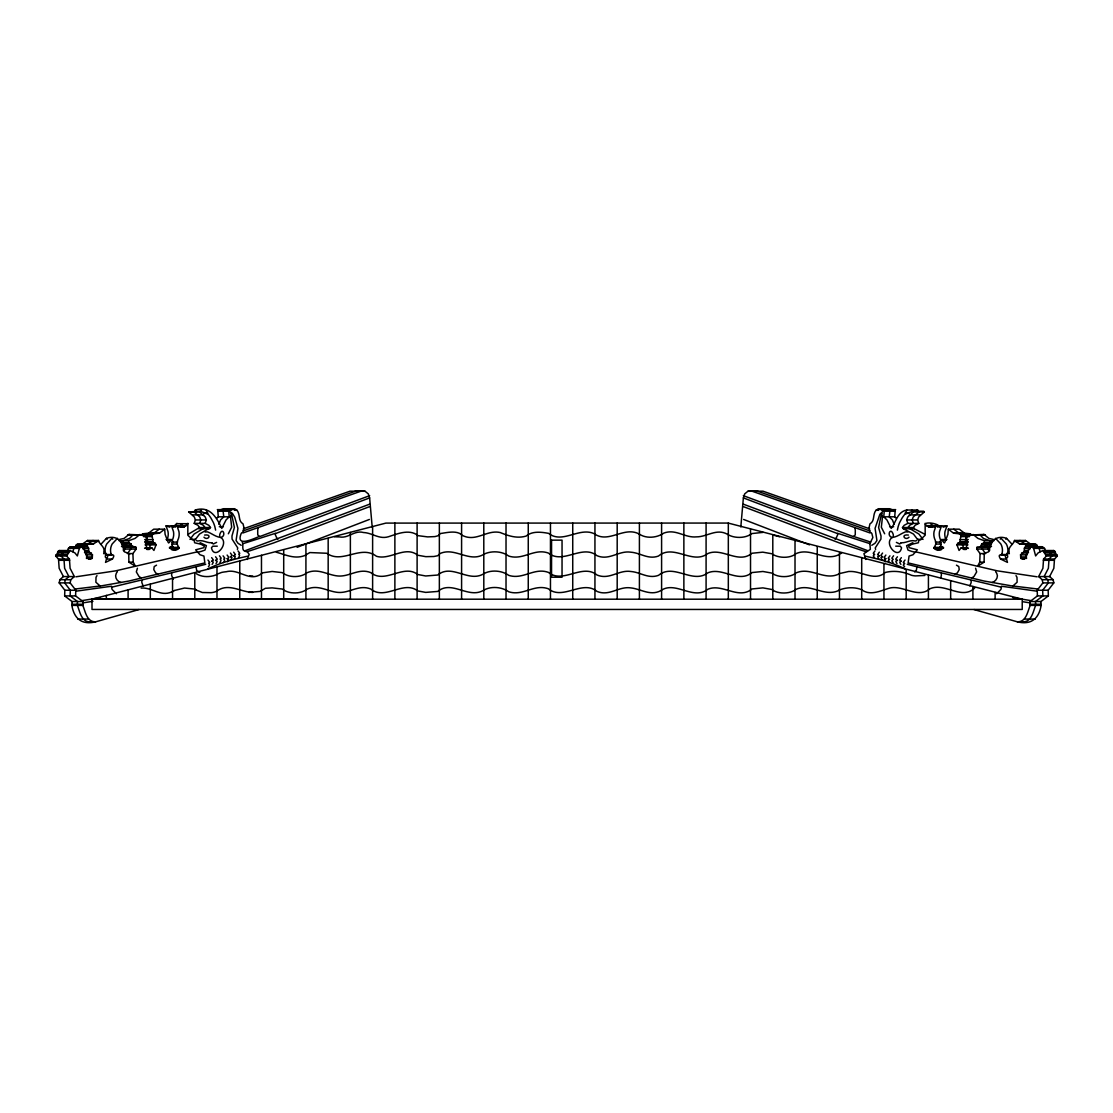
<?xml version="1.0" encoding="UTF-8"?>
<svg xmlns="http://www.w3.org/2000/svg" width="1113" height="1113" viewBox="0 0 1113 1113"><rect width="100%" height="100%" fill="white"/><g stroke="black" fill="none" stroke-linecap="round" stroke-linejoin="round"><path stroke-width="1.5" d="M121.818 543.631C124.35 544.897 131.821 541.015 131.543 545.843L136.092 547.373L136.176 549.071L132.906 553.578L133.254 562.135L135.424 566.253L128.899 562.176L128.774 555.011L129.873 553.815L124.545 551.895L123.404 550.532C123.849 541.099 115.835 534.741 106.431 538.358L101.269 543.937M205.766 564.277C175.061 572.221 141.101 580.04 111.606 587.219A7.401 6.469 -90 0 0 112.149 589.5L116.364 593.744M218.871 511.493L217.48 509.643L219.887 510.088L223.532 508.724L234.481 508.724L236.999 510.283C240.617 514.637 237.806 520.898 243.051 523.861L243.9 527.52L242.912 532.974L360.974 491.181L365.12 491.278L368.333 493.908L369.627 497.901L372.187 526.95M991.502 546.539L976.908 547.373L976.824 549.071L980.094 553.578L979.746 562.135L977.576 566.253L984.101 562.176L984.226 555.011L983.127 553.815L988.455 551.895L989.596 550.532C989.151 541.099 997.165 534.741 1006.569 538.358L1011.731 543.937M196.013 566.698L196.695 570.51L199.811 572.458M83.113 549.099L81.43 545.3L82.654 544.299L87.899 544.048L93.019 540.473L93.033 541.419M112.747 539.179L111.898 538.358L106.737 543.937A11.631 10.17 -90 0 0 105.332 552.911C105.888 558.267 117.63 550.838 112.441 559.032L105.526 562.385L106.681 558.267C102.786 556.876 108.865 553.008 103.815 552.271C105.373 546.622 99.447 544.827 98.501 540.473L93.381 544.048L88.136 544.299L86.897 545.3L88.609 548.236L88.803 551.533L92.49 554.831L91.92 558.489L88.428 559.199M1000.253 539.179L1001.102 538.358L1006.263 543.937A11.631 10.17 -90 0 1 1007.668 552.911C1007.112 558.267 995.37 550.838 1000.559 559.032L1007.474 562.385L1006.319 558.267C1010.214 556.876 1004.135 553.008 1009.185 552.271C1007.627 546.622 1013.553 544.827 1014.5 540.473L1025.449 540.473L1030.568 544.048L1035.813 544.299L1037.038 545.3L1036.787 546.636M1019.967 541.419L1019.981 540.473L1025.101 544.048L1030.346 544.299L1031.57 545.3L1029.873 548.236L1024.391 548.236L1024.197 551.533L1020.51 554.831L1021.08 558.489L1024.572 559.199M1025.449 540.473L1025.435 541.419L1014.486 541.419M893.336 536.202L893.336 536.035A8.111 7.095 -90 0 0 893.155 534.17C890.483 526.463 886.226 536.229 892.25 537.454C897.426 536.911 901.015 533.53 905.412 531.889A16.89 14.761 90 0 1 907.554 531.958L907.888 532.014M946.259 540.361A12.187 10.657 -90 0 1 944.993 531.569L946.954 525.906L936.005 525.906L934.057 531.569A12.187 10.657 -90 0 0 935.31 540.361L935.838 544.048L933.946 548.25L937.772 550.295L941.403 549.641L942.961 547.624L940.833 545.69L940.262 541.127L941.473 539.555L944.311 542.977L944.909 542.226L947.914 534.282L948.318 529.176L953.549 533.183L959.239 533.781L961.034 535.075L959.712 542.657L957.653 543.367L956.985 544.869L959.072 550.462L961.215 547.763L963.691 549.363L965.987 549.363L967.169 543.158L966.418 537.064L971.482 534.936L984.031 534.435L988.914 538.442L993.45 539.402M138.986 609.562L95.676 621.819C86.731 622.111 85.478 611.705 82.807 605.389L82.96 601.521L72.025 601.521L64.651 595.914L64.846 590.238L59.184 582.892L59.865 579.706L63.413 576.562L74.362 576.562L70.091 568.298L69.437 559.032L66.585 556.027L70.175 550.532L74.919 552.911L77.354 555.93L79.385 548.375L80.985 546.97C86.995 547.206 83.753 557.905 90.278 559.199M82.96 601.521L75.587 595.914L75.795 590.238L70.133 582.892L70.815 579.706L74.362 576.562M1026.562 558.489L1025.977 554.831L1028.509 552.215M974.014 609.562L1017.324 621.819C1026.269 622.111 1027.522 611.705 1030.193 605.389L1030.04 601.521L1037.413 595.914L1048.349 595.914L1048.154 590.238L1053.816 582.892L1053.135 579.706L1049.587 576.562L1038.638 576.562L1042.909 568.298L1043.563 559.032L1046.415 556.027L1042.825 550.532L1038.081 552.911L1035.647 555.93L1033.615 548.375L1032.015 546.97C1026.005 547.206 1029.247 557.905 1022.722 559.199M1017.324 621.819C1031.153 625.269 1038.944 618.564 1041.142 605.389L1040.975 601.521L1048.349 595.914M988.692 550.74L987.843 547.373L989.527 546.761M119.55 539.402L124.086 538.442L128.969 534.435L141.518 534.936L146.582 537.064L145.831 543.158L147.013 549.363L149.309 549.363L151.785 547.763L153.928 550.462L156.015 544.869L155.347 543.367L153.288 542.657L151.966 535.075L153.761 533.781L159.451 533.183L164.682 529.176L165.086 534.282L168.091 542.226L168.689 542.977L171.527 539.555L172.738 541.127L172.167 545.69L170.039 547.624L171.597 549.641L175.228 550.295L179.054 548.25L177.162 544.048L177.69 540.361A12.187 10.657 -90 0 0 178.943 531.569L176.995 525.906L166.046 525.906L168.007 531.569A12.187 10.657 -90 0 1 166.741 540.361M216.868 518.143L218.301 516.808L217.786 510.797L228.722 510.797L232.45 513.441L234.732 517.211L237.932 528.327L236.081 540.501L238.001 543.269L241.201 545.287M195.832 510.978L195.29 510.018C209.926 505.58 216.659 517.559 221.779 528.411L226.064 519.924L229.236 516.808L228.722 510.797L228.415 509.643L217.48 509.643M230.767 515.375L230.753 515.569A72.289 63.232 -90 0 0 230.628 517.907L231.671 527.228L228.346 533.781M369.627 497.901L275.356 533.614A9.28 8.111 90 0 0 275.356 534.81L276.775 537.982A17.53 15.332 -90 0 0 277.777 538.984L277.972 539.151M980.567 546.539L981.694 544.048L984.212 542.629L984.351 540.709L977.979 538.442L973.096 534.435M173.127 527.075L176.925 523.305M187.86 523.305L187.805 535.214L192.758 539.888L195.443 539.402L199.561 534.031L210.51 527.534L208.827 525.294L205.168 523.374L194.219 523.374L195.401 519.952L194.33 517.002L188.654 511.952L200.312 511.215L207.95 514.234L206.225 510.018M865.831 559.463L863.925 553.648L870.338 549.349L869.907 543.436L872.856 537.523L871.896 533.697A15.151 13.245 90 0 0 871.145 532.64M740.813 526.95L743.373 497.901L744.667 493.908L747.88 491.278L752.026 491.181L870.088 532.974L869.1 527.52L869.949 523.861C875.194 520.898 872.383 514.637 876.001 510.283L878.519 508.724L889.468 508.724L893.113 510.088L895.52 509.643L894.129 511.493M141.894 580.61L141.852 581.014A7.527 6.581 -90 0 0 141.907 582.781L143.16 585.883M171.694 573.487L171.652 573.877A7.916 6.915 -90 0 0 171.666 575.574L173.225 579.177M917.168 510.978L917.71 510.018L906.775 510.018L905.05 514.234L912.688 511.215L923.623 511.215L924.346 511.952L918.67 517.002L917.599 519.952L918.782 523.374L915.109 525.294L913.439 527.534L902.49 527.534L904.173 525.294L907.832 523.374L918.782 523.374M108.031 554.775L106.959 559.032L112.441 559.032M897.384 530.136L898.121 526.783A37.925 33.167 90 0 1 899.61 522.581L901.961 518.227A42.224 36.924 90 0 1 904.006 515.291L904.521 514.637M63.413 576.562L59.156 568.298L58.502 559.032L55.65 556.027L59.226 550.532L70.175 550.532M1024.391 548.236L1026.103 545.3L1024.864 544.299L1019.619 544.048L1014.5 540.473M1049.587 576.562L1053.844 568.298L1054.498 559.032L1057.35 556.027L1053.774 550.532L1042.825 550.532M871.799 545.287L874.999 543.269L876.919 540.501L875.068 528.327L879.854 514.331L884.585 509.643L895.52 509.643M188.654 511.952L199.603 511.952L205.265 517.002L206.336 519.952L205.168 523.374M218.816 524.32L220.597 519.924L223.769 516.808L222.948 509.643L225.355 510.088L229 508.724M258.091 528.299L258.063 528.438A23.776 20.799 90 0 0 257.701 530.122L257.743 534.88L259.385 536.452L260.79 536.188L369.655 495.661M1001.324 554.9L1002.201 552.911A11.631 10.17 -90 0 0 1000.796 543.937L995.509 538.302M67.378 551.728L68.436 548.375L70.049 546.97L87.162 546.636M72.846 551.728L73.903 548.375L77.047 546.914M194.26 540.793L194.622 542.741L197.363 543.408A29.773 26.044 90 0 1 201.495 544.521L204.305 546.149L203.902 547.666L195.651 549.808L200.006 554.761L203.943 556.055L204.862 562.914L158.004 574.085L155.681 572.986L153.789 569.592L154.206 566.573L156.543 565.167M907.832 523.374L906.664 519.952L907.735 517.002L913.397 511.952L924.346 511.952M95.676 621.819C81.847 625.269 74.056 618.564 71.858 605.389L72.025 601.521M149.712 547.095L150.547 544.869L149.879 543.367L147.82 542.657L146.499 535.075L148.293 533.781L153.984 533.183L159.215 529.176M940.722 577.856L941.334 575.574A7.916 6.915 90 0 0 941.348 573.877L941.306 573.487M86.438 558.489L87.023 554.831L84.491 552.215M207.755 568.993C219.706 562.872 234.036 559.129 247.545 556.222M1038.638 576.562L1042.185 579.706L1042.867 582.892L1037.205 590.238L1037.413 595.914M124.308 550.74L125.157 547.373L123.473 546.761M911.7 510.978L912.243 510.018L911.491 510.171M901.196 542.685L899.694 543.979L896.382 542.379M882.219 513.441L882.108 513.594A14.872 13.008 90 0 0 881.065 515.611L878.602 527.492L881.023 535.993L880.926 539.082L875.249 547.916L875.611 549.405M176.995 525.906L184.076 527.075L187.833 523.694L176.897 523.694M969.84 585.883L971.093 582.781A7.527 6.581 90 0 0 971.148 581.014L971.106 580.61M188.612 534.031L199.561 527.534L210.51 527.534M96.998 575.658L96.901 575.783A9.349 8.181 90 0 0 96.01 577.41L95.885 582.252L100.212 586.064L128.997 581.014L157.754 574.099M189.975 539.402L194.093 534.031L205.029 527.534L203.359 525.294L199.686 523.374L200.869 519.952L199.797 517.002L194.121 511.952L194.845 511.215M940.304 546.26L939.414 548.25L940.763 549.46L935.296 549.46M1005.721 539.179L1006.569 538.358M139.904 534.435L135.021 538.442L128.649 540.709L119.077 540.709M137.428 568.228L136.329 571.887L138.93 576.339A11.422 9.989 -90 0 0 140.711 577.564L141.17 577.772M918.74 540.793L918.378 542.741L915.637 543.408A29.773 26.044 -90 0 0 911.505 544.521L908.695 546.149L909.098 547.666L917.349 549.808L912.994 554.761L909.057 556.055L908.138 562.914L954.996 574.085L957.319 572.986L959.211 569.592L958.794 566.573L956.457 565.167M182.365 523.694L178.595 527.075M117.449 571.679L117.338 571.804A7.401 6.483 -90 0 0 116.253 573.445C114.305 577.118 117.213 581.793 121.08 582.53M199.603 511.952L200.312 511.215M237.389 549.405L237.751 547.916L232.074 539.082L231.977 535.993L234.398 527.492L231.935 515.611A14.872 13.008 -90 0 0 230.892 513.594L230.781 513.441M216.618 542.379L213.306 543.979L211.804 542.685M835.028 539.151L835.223 538.984A17.53 15.332 90 0 0 836.225 537.982L837.644 534.81A9.28 8.111 -90 0 0 837.644 533.614L743.373 497.901M965.945 548.431L967.587 547.693L961.215 547.763M892.25 537.454C883.11 543.353 898.622 560.896 901.572 547.819L900.278 546.219L895.715 546.177M76.213 546.636L75.962 545.3L77.187 544.299L93.381 544.048M151.966 535.075L141.031 535.075L142.826 533.781L148.516 533.183L153.733 529.176L164.682 529.176M839.466 554.121L839.522 554.079A5.384 2.254 0 0 1 840.593 553.551L841.539 553.258M839.16 573.654L848.663 571.484A38.357 16.083 0 0 1 850.193 571.47C861.865 571.094 874.776 581.807 885.419 572.416C894.129 570.287 903.339 571.595 911.436 575.268A11.589 4.855 0 0 0 915.401 575.908L924.917 575.463M839.063 590.14C845.908 587.247 854.909 586.829 861.726 589.765C870.575 596.331 880.884 590.488 889.844 588.026C903.241 584.923 917.891 598.975 929.828 588.833C944.617 581.974 961.632 600.644 974.696 588.04M839.077 573.877C824.538 581.264 810.946 566.475 796.143 572.875C790.286 577.925 777.834 577.758 771.865 573.084L762.892 571.47L752.012 572.555C738.434 583.755 722.351 566.6 707.826 572.861C692.509 584.464 673.657 562.747 658.534 575.338C648.239 579.108 640.448 572.207 630.918 571.498C618.786 569.578 609.479 580.207 597.069 575.031C582.377 563.039 562.872 584.269 548.417 572.388C534.143 567.199 523.096 579.984 508.78 575.379C502.005 570.496 491.389 569.592 484.03 573.585C468.74 583.282 451.961 563.164 437.729 575.031L425.709 575.978L417.765 574.517C403.56 563.428 385.154 584.381 370.824 572.652C358.915 567.727 349.524 576.951 338.004 575.991C327.584 575.101 318.081 567.839 306.979 572.778C300.76 577.842 288.615 577.87 282.424 572.652L272.156 571.456L262.543 572.833C250.161 583.574 239.323 568.159 226.231 571.734A17.655 7.401 0 0 0 221.543 572.458L217.772 573.905A17.752 7.443 0 0 1 217.007 574.503C210.719 577.299 202.274 577.536 196.361 573.724M839.077 590.293C824.566 597.653 810.946 582.906 796.143 589.278C790.202 594.119 777.876 594.3 771.865 589.487L762.892 587.873L752.012 588.958C738.434 600.171 722.351 583.017 707.826 589.264C693.246 600.797 675.354 580.304 660.732 590.669C650.368 596.276 640.893 588.958 630.918 587.914C618.786 585.995 609.479 596.61 597.069 591.448C582.461 579.414 562.775 600.742 548.417 588.805C534.143 583.615 523.096 596.401 508.78 591.796C502.005 586.899 491.389 585.995 484.03 590.001C468.74 599.684 451.961 579.581 437.729 591.434L425.709 592.394L417.765 590.933C403.518 579.859 385.195 600.77 370.824 589.069C358.915 584.13 349.524 593.368 338.004 592.408C327.584 591.504 318.081 584.242 306.979 589.194C300.705 594.175 288.657 594.259 282.424 589.069L272.156 587.873L265.367 588.29L260.094 591.406L248.853 592.408M839.091 554.58C824.566 561.94 810.932 547.193 796.129 553.578C790.244 558.754 777.89 558.239 771.865 553.759L762.753 552.159L751.985 553.258C738.378 564.458 722.309 547.248 707.785 553.578C692.369 565.126 673.671 543.408 658.423 556.069C648.114 559.797 640.351 552.813 630.779 552.187C618.703 550.337 609.395 560.91 597.041 555.721C582.336 543.812 562.997 564.834 548.431 553.091C534.157 547.902 523.11 560.674 508.794 556.083C502.102 551.172 491.918 550.601 484.433 553.954C469.575 563.442 455.273 546.761 440.094 553.509L437.757 555.721L433.889 556.5L425.82 556.667L417.806 555.248C405.202 545.203 390.148 560.465 376.486 556.291C360.612 544.271 342.331 564.5 326.735 553.258L309.845 552.563L304.545 555.637C294.389 559.394 285.429 554.622 276.302 552.229M98.501 540.473L87.551 540.473L82.432 544.048M174.477 590.516L173.809 590.947A14.26 5.982 0 0 1 171.458 592.005C160.536 596.958 151.73 587.066 141.17 588.095M211.693 542.768C206.475 543.074 203.123 539.568 197.641 541.015A11.172 9.767 90 0 1 196.305 540.515M211.623 561.3L212.346 560.882A10.156 8.876 -90 0 0 213.376 560.006L211.651 557.641M174.671 590.419L184.535 588.04L194.58 589.069A8.028 3.367 0 0 1 195.86 589.737L196.194 590.001M874.971 550.921L873.246 553.3A10.156 8.876 90 0 0 874.289 554.163C875.848 554.608 871.618 555.415 874.053 557.098A4.967 4.341 -90 0 0 874.554 557.613M879.326 552.173L877.614 554.552A10.156 8.876 90 0 0 878.644 555.429L879.367 555.846M882.581 553.05L880.856 555.429A10.156 8.876 90 0 0 881.886 556.291L882.609 556.709M885.865 555.067L884.139 557.446A10.156 8.876 -90 0 0 885.169 558.309L885.892 558.726M889.913 555.86L888.202 558.239A10.156 8.876 90 0 0 889.231 559.116C890.803 559.561 886.574 560.354 889.009 562.051A4.967 4.341 90 0 0 889.51 562.552M893.558 555.804L891.833 558.183A10.156 8.876 90 0 0 892.876 559.06C894.449 559.505 890.219 560.298 892.654 561.995A4.967 4.341 90 0 0 893.141 562.51M897.426 556.778L895.715 559.143A10.156 8.876 90 0 0 896.744 560.02L897.468 560.437M901.349 557.641L899.624 560.006A10.156 8.876 90 0 0 900.654 560.882L901.377 561.3M905.036 560.034L903.311 562.399A10.156 8.876 90 0 0 904.354 563.275C905.926 563.721 901.683 564.514 904.118 566.211A4.967 4.341 90 0 0 904.619 566.726M914.677 571.915L916.305 570.51L916.987 566.698M211.762 561.244L213.251 562.135L212.569 563.818A4.967 4.341 90 0 1 212.068 564.333M215.532 560.437L216.256 560.02A10.156 8.876 -90 0 0 217.285 559.143L215.574 556.778M230.391 556.709L231.114 556.291A10.156 8.876 -90 0 0 232.144 555.429L230.419 553.05M227.108 558.726L227.831 558.309A10.156 8.876 90 0 0 228.861 557.446L227.135 555.067M233.633 555.846L234.356 555.429A10.156 8.876 -90 0 0 235.386 554.552L233.674 552.173M106.431 538.358L107.279 539.179M117.491 538.302L112.204 543.937A11.631 10.17 -90 0 0 110.799 552.911L111.676 554.9M743.345 495.661L852.21 536.188L853.615 536.452L855.257 534.88L855.299 530.122A23.776 20.799 -90 0 0 854.937 528.438L854.909 528.299M1035.953 546.914L1039.097 548.375L1040.154 551.728M1041.42 546.914L1044.564 548.375L1045.622 551.728M1047.236 551.06L1049.392 551.13L1051.882 556.027L1049.03 559.032L1048.376 568.298L1044.105 576.562L1047.667 579.706L1048.349 582.892L1042.672 590.238L1042.881 595.914L1035.507 601.521L1035.66 605.389C1032.989 611.705 1031.737 622.111 1022.791 621.819M1052.703 551.06L1053.774 550.532M955.246 574.099L984.003 581.014L1012.788 586.064L1017.115 582.252L1016.99 577.41A9.349 8.181 -90 0 0 1016.099 575.783L1016.002 575.658M996.636 593.744L1000.851 589.5A7.401 6.469 -90 0 0 1001.394 587.219C971.969 580.012 937.647 572.319 907.234 564.277M936.005 525.906L928.924 527.075C917.39 521.329 937.744 521.914 939.873 527.075M946.954 525.906L943.142 527.172M234.481 508.724L230.822 510.088L219.887 510.088M971.83 577.772L972.289 577.564A11.422 9.989 90 0 0 974.07 576.339L976.671 571.887L975.572 568.228M879.228 555.777L877.74 556.667L878.421 558.35A4.967 4.341 -90 0 0 878.922 558.865M882.47 556.653L880.981 557.543L881.663 559.227A4.967 4.341 -90 0 0 882.164 559.742M885.753 558.67L884.265 559.561L884.946 561.244A4.967 4.341 -90 0 0 885.447 561.759M897.328 560.382L895.84 561.272L896.522 562.955A4.967 4.341 -90 0 0 897.022 563.47M901.238 561.244L899.749 562.135L900.431 563.818A4.967 4.341 -90 0 0 900.932 564.333M275.384 533.322L243.316 543.575M297.088 547.318L369.377 519.451M259.385 536.452C253.166 538.845 235.594 547.568 241.104 533.697A15.151 13.245 -90 0 1 241.855 532.64M243.413 528.772L350.038 491.181L365.12 491.278M243.121 530.901L355.506 491.181L359.652 491.278M369.558 504.217L245.333 550.643M369.53 506.665L273.186 543.102L247.197 551.686C240.338 551.533 244.025 545.607 242.286 542.087M976.95 534.936L979.941 534.852L983.447 538.442L989.819 540.709L989.68 542.629L987.161 544.048L986.939 545.843L982.376 547.373L982.292 549.071L985.575 553.578L980.094 553.578M982.431 534.936L984.031 534.435M197.321 551.853L115.613 570.858L75.851 576.812M937.675 527.172L941.487 525.906L939.525 531.569A12.187 10.657 -90 0 0 940.791 540.361M92.003 599.197L385.905 523.096L728.194 523.068L1022.221 599.197L1022.221 609.451L92.003 609.451L92.003 599.197L1022.221 599.197M992.045 582.516C995.314 581.96 998.931 577.118 996.747 573.445A7.401 6.483 90 0 0 995.662 571.804L995.551 571.679M912.897 542.685L906.594 545.662L907.985 550.059L911.7 551.394A51.198 44.77 -90 0 1 914.469 552.104M906.775 510.018C897.384 511.688 896.035 522.164 891.221 528.411L886.936 519.924L883.764 516.808L884.279 510.797L895.214 510.797L894.699 516.808L896.132 518.143M916.959 510.171L917.71 510.018M884.585 509.643L882.178 510.088L878.519 508.724M219.664 536.202L219.664 536.035A8.111 7.095 -90 0 1 219.845 534.17C222.517 526.463 226.774 536.229 220.75 537.454C215.574 536.911 211.985 533.53 207.588 531.889A16.89 14.761 -90 0 0 205.446 531.958L205.112 532.014M97.151 598.168L100.184 597.653M100.087 585.995L75.656 588.958M95.635 598.418L81.805 600.644M92.949 601.298L83.155 602.843M111.578 586.231L76.56 591.1M106.194 554.9L107.015 554.803M908.389 535.061C900.18 533.878 905.217 541.321 909.029 537.189M753.348 491.278L757.494 491.181L869.879 530.901M252.734 576.005L249.688 576.033M252.734 592.422C241.076 592.213 228.708 582.628 217.063 590.878A9.141 3.826 0 0 1 211.053 592.673L202.343 592.506L196.375 590.14M747.88 491.278L762.962 491.181L869.587 528.772M882.178 510.088L893.113 510.088M234.273 510.283L236.999 510.283M876.001 510.283L878.727 510.283M217.675 510.658L228.61 510.658M884.39 510.658L895.325 510.658M203.707 513.065L207.811 513.065M905.189 513.065L909.293 513.065M192.841 514.888L203.79 514.888M909.21 514.888L920.159 514.888M218.301 516.808L229.236 516.808M883.764 516.808L894.699 516.808M195.401 519.952L206.336 519.952M906.664 519.952L917.599 519.952M175.52 525.642L186.469 525.642M926.531 525.642L937.48 525.642M219.303 526.741L223.393 526.741M889.607 526.741L893.697 526.741M179.972 527.075L184.076 527.075M928.924 527.075L933.028 527.075M198.74 528.731L209.675 528.731M902.49 527.534L903.325 528.731L914.26 528.731L924.388 534.031M948.318 529.176L959.267 529.176L964.484 533.183L970.174 533.781L971.969 535.075L961.034 535.075M148.516 533.183L159.451 533.183M953.549 533.183L964.484 533.183M142.826 533.781L153.761 533.781M959.239 533.781L970.174 533.781M127.592 534.852L138.541 534.852M974.459 534.852L985.408 534.852M143.494 536.619L151.702 536.619M961.298 536.619L969.506 536.619M191.339 539.402L195.443 539.402M903.325 528.731L913.439 534.031L917.557 539.402L921.661 539.402M144.704 539.596L152.912 539.596M171.527 539.555L166.06 539.555L172.237 539.791M941.473 539.555L946.94 539.555L940.763 539.791M960.088 539.596L968.296 539.596M984.351 540.709L993.923 540.709M98.514 541.419L87.565 541.419L87.551 540.473M144.676 541.669L152.884 541.669M960.116 541.669L968.324 541.669M171.541 542.101L177.023 542.101M935.977 542.101L941.459 542.101M120.58 542.629L128.788 542.629L130.026 543.631M145.08 542.657L153.288 542.657M959.712 542.657L967.92 542.657M984.212 542.629L992.42 542.629M145.775 543.367L155.347 543.367M957.653 543.367L967.225 543.367M982.974 543.631L991.182 543.631M121.567 543.909L131.306 544.048M171.694 544.048L177.162 544.048M935.838 544.048L941.306 544.048M981.694 544.048L991.433 543.909M1019.619 544.048L1030.568 544.048M77.187 544.299L88.136 544.299M1024.864 544.299L1035.813 544.299M145.066 544.869L156.015 544.869M956.985 544.869L967.934 544.869M75.962 545.3L86.897 545.3M1026.103 545.3L1037.038 545.3M121.957 545.843L131.543 545.843M981.457 545.843L991.043 545.843M121.498 546.539L132.433 546.539M1025.838 546.636L1041.851 546.706M70.049 546.97L80.985 546.97M1032.015 546.97L1042.951 546.97M125.157 547.373L136.092 547.373M169.426 547.373L178.998 547.373M934.002 547.373L943.574 547.373M976.908 547.373L987.843 547.373M151.785 547.763L145.413 547.693L147.055 548.431M68.436 548.375L79.385 548.375M83.127 548.236L88.609 548.236M144.579 548.278L150.046 548.278M169.482 548.25L179.054 548.25M933.946 548.25L943.518 548.25M962.954 548.278L968.421 548.278M1033.615 548.375L1044.564 548.375M125.24 549.071L136.176 549.071M976.824 549.071L987.76 549.071M146.568 549.363L149.309 549.363M963.691 549.363L966.432 549.363M177.704 549.46L172.237 549.46L173.586 548.25L172.696 546.26M84.338 550.337L88.442 550.337M1024.558 550.337L1028.662 550.337M58.126 551.13L69.076 551.13M1043.924 551.13L1054.874 551.13M84.699 551.533L88.803 551.533M1024.197 551.533L1028.301 551.533M57.584 552.159L68.533 552.159M1044.467 552.159L1055.416 552.159M57.473 552.994L68.408 552.994M85.938 552.994L91.419 552.994M1021.581 552.994L1027.062 552.994M1044.592 552.994L1055.527 552.994M103.62 553.62L106.361 553.62M132.906 553.578L127.425 553.578L130.708 549.071L130.624 547.373L126.061 545.843L125.839 544.048L123.32 542.629L123.181 540.709L129.553 538.442L133.059 534.852L136.05 534.936M1006.639 553.62L1009.38 553.62M105.805 554.524L111.286 554.524M1001.714 554.524L1007.195 554.524M56.012 554.747L66.947 554.747M87.023 554.831L92.49 554.831M1020.51 554.831L1025.977 554.831M1046.053 554.747L1056.988 554.747M55.65 556.027L66.585 556.027M1046.415 556.027L1057.35 556.027M87.078 556.931L92.546 556.931M1020.454 556.931L1025.922 556.931M87.816 558.489L91.92 558.489M1021.08 558.489L1025.184 558.489M58.502 559.032L69.437 559.032M1000.559 559.032L1006.041 559.032L1004.969 554.775M1043.563 559.032L1054.498 559.032M58.739 560.298L69.674 560.298M1043.326 560.298L1054.261 560.298M129.15 562.135L133.254 562.135M979.746 562.135L983.85 562.135M59.865 579.706L70.815 579.706M1042.185 579.706L1053.135 579.706M59.184 582.892L70.133 582.892M1042.867 582.892L1053.816 582.892M64.846 590.238L75.795 590.238M1037.205 590.238L1048.154 590.238M64.651 595.914L75.587 595.914M92.003 599.128L297.741 599.197M1030.04 601.521L1040.975 601.521M72.275 604.262L83.225 604.262M1029.775 604.262L1040.725 604.262M71.858 605.389L82.807 605.389M1030.193 605.389L1041.142 605.389M77.646 619.065L88.595 619.065M1024.405 619.065L1035.354 619.065M203.971 537.189C207.783 541.321 212.82 533.878 204.611 535.061M763.115 532.362L751.748 533.586C745.543 538.636 733.717 538.525 727.137 534.115C716.271 528.244 706.978 536.995 696.362 536.869C684.745 538.066 675.883 528.536 663.821 533.099C657.046 537.871 646.333 538.859 639.405 534.157M1037.344 588.958L1012.913 585.995M779.712 536.786L772.645 534.95M334.498 536.744L336.043 536.828A34.322 14.399 0 0 0 339.201 536.883C348.383 538.817 354.254 529.927 363.561 532.529C372.243 532.849 379.074 539.596 388.479 536.744C397.564 533.753 409.473 528.689 418.14 535.673L427.656 536.897L434.946 536.591L438.132 535.729L440.386 533.53C447.189 532.626 457.067 529.927 462.479 535.478C476.267 542.309 486.645 529.51 500.168 532.529C508.279 535.798 516.808 538.817 526.087 536.09C532.195 530.915 541.155 531.986 548.598 533.364C562.302 544.299 579.205 526.713 594.245 533.725C608.463 544.09 624.198 525.67 639.377 534.143M1037.149 576.812L997.387 570.858L915.679 551.853M1005.985 554.803L1006.806 554.9M1036.44 591.1L1001.422 586.231M1029.845 602.843L1023.028 601.771M1031.195 600.644L1017.365 598.418M1012.816 597.653L1015.849 598.168M865.455 556.222C878.964 559.129 893.294 562.872 905.245 568.993M917.557 539.402L920.242 539.888L925.195 535.214L925.14 523.305M90.209 621.819C81.263 622.111 80.011 611.705 77.34 605.389L77.493 601.521L70.119 595.914L70.328 590.238L64.651 582.892L65.333 579.706L68.895 576.562L64.624 568.298L63.97 559.032L61.118 556.027L63.608 551.13L65.764 551.06M230.822 510.088L228.415 509.643M217.285 546.177L212.722 546.219L211.428 547.819C214.378 560.896 229.89 543.353 220.75 537.454M201.509 510.171L200.757 510.018L201.3 510.978M195.29 510.018L196.041 510.171M200.103 542.685L206.406 545.662L205.015 550.059L201.3 551.394A51.198 44.77 90 0 0 198.531 552.104M865.803 551.686L839.814 543.102L743.47 506.665M175.325 527.172L171.513 525.906L173.475 531.569A12.187 10.657 90 0 1 172.209 540.361M169.858 527.172L166.046 525.906M728.319 523.096L728.319 599.197M869.684 543.575L837.616 533.322M870.714 542.087L853.615 536.452M128.969 534.435L130.569 534.936M867.667 550.643L743.442 504.217M743.623 519.451L809.527 544.855M233.772 555.777L235.26 556.667L234.579 558.35A4.967 4.341 90 0 1 234.078 558.865M230.53 556.653L232.019 557.543L231.337 559.227A4.967 4.341 90 0 1 230.836 559.742M227.247 558.67L228.735 559.561L228.054 561.244A4.967 4.341 90 0 1 227.553 561.759M215.672 560.382L217.16 561.272L216.478 562.955A4.967 4.341 90 0 1 215.978 563.47M884 508.724L887.645 510.088L890.052 509.643L889.231 516.808L892.403 519.924L894.184 524.32M59.226 550.532L60.297 551.06M194.219 523.374L197.891 525.294L199.561 527.534M953.785 529.176L959.016 533.183L964.707 533.781L966.501 535.075L965.18 542.657L963.121 543.367L962.453 544.869L963.288 547.095M238.029 550.921L239.754 553.3A10.156 8.876 -90 0 1 238.711 554.163L239.629 555.415L238.947 557.098A4.967 4.341 90 0 1 238.446 557.613M223.087 555.86L224.798 558.239A10.156 8.876 -90 0 1 223.769 559.116L224.673 560.354L223.991 562.051A4.967 4.341 -90 0 1 223.49 562.552M219.442 555.804L221.167 558.183A10.156 8.876 -90 0 1 220.124 559.06L221.028 560.312L220.346 561.995A4.967 4.341 90 0 1 219.859 562.51M207.964 560.034L209.689 562.399A10.156 8.876 -90 0 1 208.646 563.275L209.55 564.528L208.882 566.211A4.967 4.341 -90 0 1 208.381 566.726M934.405 527.075L930.635 523.694M901.307 542.768C906.525 543.074 909.878 539.568 915.359 541.015A11.172 9.767 -90 0 0 916.695 540.515M247.197 551.686L249.201 554.357L247.169 559.463M918.155 511.215L918.879 511.952L913.203 517.002L912.131 519.952L913.314 523.374L909.641 525.294L907.971 527.534L918.907 534.031L923.025 539.402M912.688 511.215L913.397 511.952M208.479 514.637L208.994 515.291A42.224 36.924 -90 0 1 211.039 518.227L213.39 522.581A37.925 33.167 -90 0 1 214.879 526.783L215.616 530.136M913.439 527.534L914.26 528.731M884.654 533.781L881.329 527.228L882.372 517.907A72.289 63.232 90 0 0 882.247 515.569L882.233 515.375M128.649 540.709L128.788 542.629M1029.873 548.236L1029.887 549.099M995.119 592.422L995.119 599.197M972.901 586.509L972.901 599.197M950.655 580.624L950.655 599.197M928.423 575.004L928.423 599.197M906.177 569.786L906.177 599.197M883.945 563.86L883.945 599.197M861.699 557.933L861.699 599.197M839.466 552.702L839.466 599.197M817.234 546.775L817.234 599.197M795.016 540.862L795.016 599.197M772.798 534.95L772.798 599.197M750.524 529.009L750.524 599.197M706.087 523.068L706.087 599.197M683.869 523.068L683.869 599.197M661.595 523.068L661.595 599.197M639.405 523.068L639.405 599.197M617.186 523.068L617.186 599.197M594.94 523.068L594.94 599.197M572.736 523.068L572.736 599.197M550.462 523.068L550.462 599.197M528.258 523.068L528.258 599.197M506.025 523.068L506.025 599.197M483.793 523.068L483.807 599.197M461.589 523.068L461.589 599.197M439.357 523.068L439.357 599.197M417.111 523.068L417.111 599.197M394.878 523.068L394.878 599.197M372.618 526.588L372.618 599.197M350.372 532.515L350.372 599.197M328.168 538.428L328.168 599.197M305.922 543.784L305.922 599.197M283.704 549.627L283.704 599.197M261.472 555.29L261.472 599.197M239.754 560.799L239.754 599.197M216.979 567.06L216.979 599.197M194.789 572.889L194.789 599.197M172.543 578.301L172.543 599.197M150.325 584.047L150.325 599.197M128.092 589.904L128.092 599.197M106.361 595.427L106.361 599.197M551.561 540.139L551.547 577.216L562.037 577.216L562.051 540.139L551.561 540.139"/></g></svg>
